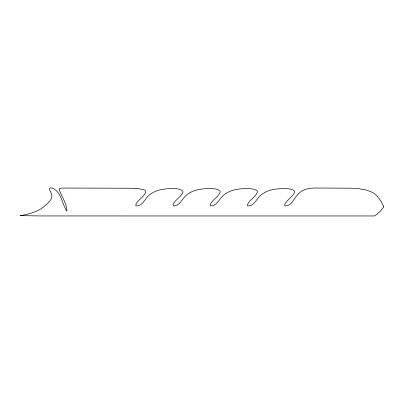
<?xml version="1.0" encoding="UTF-8"?>
<svg xmlns="http://www.w3.org/2000/svg" width="404" height="404" viewBox="0 0 404 404"><rect width="100%" height="100%" fill="white"/><g stroke="black" fill="none" stroke-linecap="round" stroke-linejoin="round"><path stroke-width="0.61" d="M383.8 206.808C381.467 210.312 378.154 213.625 374.649 215.958L40.117 215.943L20.2 215.63C29.007 214.059 38.324 211.959 45.056 205.636C48.576 202.409 54.101 198.187 51.045 192.794C49.697 189.769 47.268 186.714 52.687 188.289C61.549 192.163 61.868 203.773 66.751 210.989L66.968 210.873C66.736 202.889 61.125 196.142 58.994 188.799L60.479 188.208L64.357 188.047L131.204 188.239L138.547 188.698L143.42 189.592L144.814 190.244L145.576 191.021L145.793 191.91C144.006 197.293 137.506 199.722 135.663 205.101L136.198 205.949C143.193 206.126 145.329 196.975 150.808 193.955C156.141 190.006 162.938 188.986 169.397 188.623C173.786 188.86 179.24 187.905 182.795 191.021L183.012 191.91C181.224 197.293 174.725 199.722 172.887 205.101L173.417 205.949C180.416 206.126 182.552 196.975 188.032 193.955C193.359 190.006 200.157 188.986 206.616 188.623C211.009 188.86 216.463 187.905 220.018 191.021L220.231 191.91C218.443 197.293 211.948 199.722 210.105 205.101L210.641 205.949C217.635 206.126 219.771 196.975 225.25 193.955C230.578 190.006 237.38 188.986 243.834 188.623C248.228 188.86 253.682 187.905 257.237 191.021L257.454 191.91C255.666 197.293 249.167 199.722 247.324 205.101L247.859 205.949C254.853 206.126 256.995 196.975 262.469 193.955C267.801 190.006 274.599 188.986 281.058 188.623C285.446 188.86 290.9 187.905 294.455 191.021L294.673 191.91C292.885 197.293 286.386 199.722 284.547 205.101L285.078 205.949C290.981 206.373 293.511 199.233 296.945 195.617C301.738 188.511 310.863 187.739 318.665 188.042L351.743 188.208L359.565 188.799L366.731 190.122L372.538 192.44L376.765 195.617L380.745 200.738L383.8 206.808"/></g></svg>
